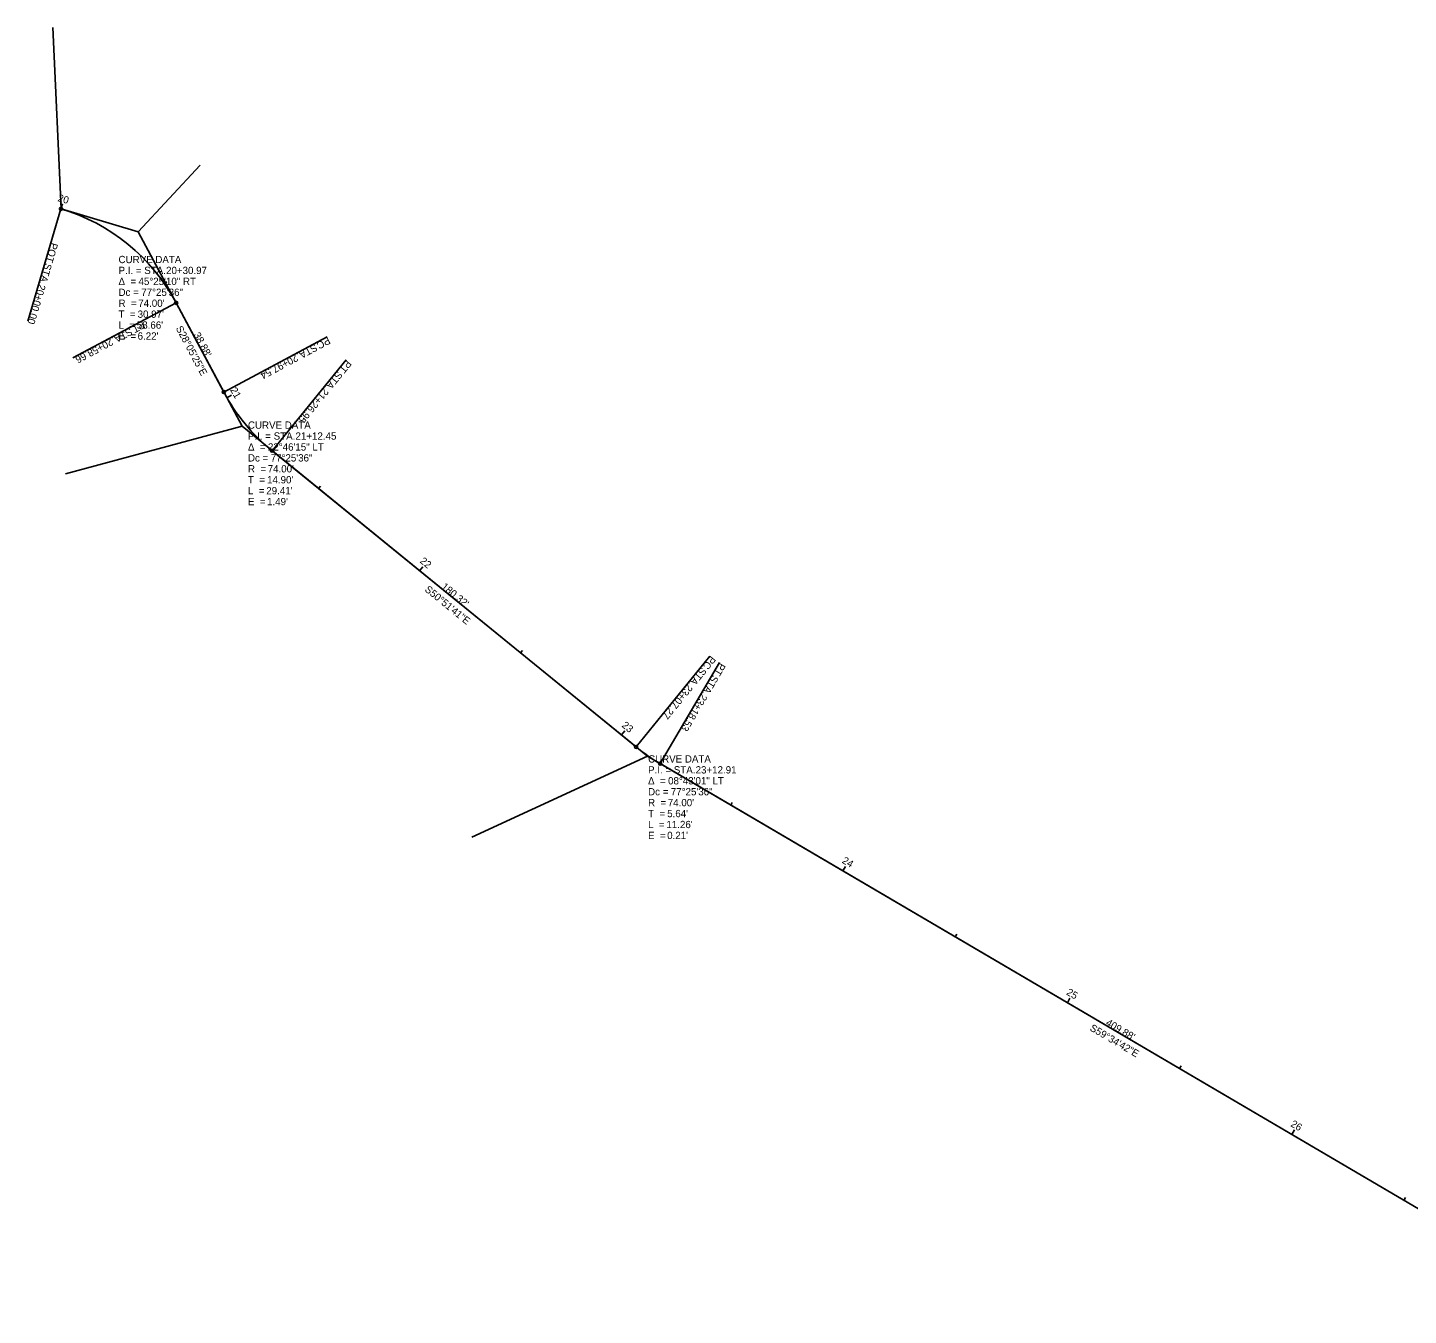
# Model space of a CAD drawing. Extents: x 1439373 to 1441384, y 421585 to 422491.
# Drawn here: x 1439373 to 1439904, y 421996 to 422491 of the extents above; entities that cross this region are included whole.
import ezdxf

# ---------------------------------------------------------------- set-up
doc = ezdxf.new("R2010")
doc.units = 0
for name, color, linetype in [('BD_X_Building', 7, 'Continuous'), ('GE_P_Alignment', 7, 'Continuous'), ('PV_X_Field_Drive', 7, 'Continuous'), ('RD_X_Gate', 7, 'Continuous'), ('RD_X_GR_Rt', 7, 'Continuous'), ('RD_X_RR_2', 7, 'Continuous'), ('VG_X_Tree_Line_Rt', 7, 'Continuous')]:
    doc.layers.add(name, color=color, linetype=linetype)

msp = doc.modelspace()

# ---------------------------------------------------------------- linework, layer by layer
at = {"layer": 'GE_P_Alignment'}
for p, q in [((1439385.86, 422421.59), (1439415.4, 422412.84)), ((1439415.4, 422412.84), (1439455.31, 422338.07)), ((1439429.98, 422385.52), (1439448.29, 422351.22)), ((1439455.31, 422338.07), (1439611.1, 422211.29)), ((1439466.87, 422328.67), (1439606.72, 422214.85)), ((1439611.1, 422211.29), (1439977.1, 421996.37)), ((1439615.96, 422208.44), (1439969.41, 422000.89))]:
    msp.add_line(p, q, dxfattribs=at)
for centre, start, end in [((1439364.7, 422350.68), 28.0904, 73.5098), ((1439364.7, 422350.68), 28.0904, 73.5098), ((1439513.57, 422386.06), 208.0904, 230.8613), ((1439513.57, 422386.06), 208.0904, 230.8613), ((1439653.43, 422272.25), 230.8613, 239.5783), ((1439653.43, 422272.25), 230.8613, 239.5783)]:
    msp.add_arc(centre, 74, start, end, dxfattribs=at)
at = {"layer": 'PV_X_Field_Drive'}
for p, q in [((1439385.7, 422421.63), (1439372.93, 422378.49)), ((1439429.98, 422385.52), (1439390.28, 422364.33)), ((1439448.29, 422351.22), (1439487.99, 422372.41)), ((1439466.87, 422328.67), (1439495.27, 422363.57)), ((1439606.72, 422214.85), (1439635.13, 422249.75)), ((1439615.96, 422208.44), (1439638.75, 422247.24))]:
    msp.add_line(p, q, dxfattribs=at)
for centre in [(1439385.7, 422421.63), (1439429.98, 422385.52), (1439448.29, 422351.22), (1439466.87, 422328.67), (1439606.72, 422214.85), (1439615.96, 422208.44)]:
    msp.add_circle(centre, 0.6, dxfattribs=at)
at = {"layer": 'RD_X_GR_Rt'}
for p, q in [((1439385.7, 422421.63), (1439386.27, 422423.55)), ((1439425.47, 422392.91), (1439426.45, 422393.59)), ((1439449.48, 422349.07), (1439451.21, 422350.07)), ((1439484.74, 422314.12), (1439485.5, 422315.05)), ((1439523.52, 422282.56), (1439524.78, 422284.11)), ((1439562.3, 422251), (1439563.06, 422251.93)), ((1439601.08, 422219.44), (1439602.35, 422220.99)), ((1439643.1, 422192.5), (1439643.71, 422193.53)), ((1439686.21, 422167.18), (1439687.23, 422168.91)), ((1439729.33, 422141.86), (1439729.94, 422142.9)), ((1439772.45, 422116.55), (1439773.46, 422118.27)), ((1439815.56, 422091.23), (1439816.17, 422092.26)), ((1439858.68, 422065.91), (1439859.69, 422067.63)), ((1439901.79, 422040.59), (1439902.4, 422041.63))]:
    msp.add_line(p, q, dxfattribs=at)
at = {"layer": 'VG_X_Tree_Line_Rt'}
for p, q in [((1439385.86, 422421.59), (1439382.54, 422491.3)), ((1439415.4, 422412.84), (1439439.24, 422438.42)), ((1439455.31, 422338.07), (1439387.49, 422319.75)), ((1439611.1, 422211.29), (1439543.67, 422180.17))]:
    msp.add_line(p, q, dxfattribs=at)

# ---------------------------------------------------------------- texts
at = {"layer": 'BD_X_Building'}
for s, rotation, p in [('S28°05\'25"E', 298.0904, (1439429.75, 422375.76)), ('S50°51\'41"E', 320.8613, (1439525.28, 422274.94)), ('S59°34\'42"E', 329.5783, (1439780.82, 422106.06))]:
    msp.add_text(s, height=2.8, rotation=rotation, dxfattribs=at).set_placement(p)
at = {"layer": 'PV_X_Field_Drive'}
for s, rotation, p in [('POT', 253.5098, (1439381.96, 422408.85)), (' STA. ', 253.5098, (1439379.92, 422401.95)), ('20+00.00', 253.5098, (1439377.24, 422392.88)), (' STA. ', 208.0904, (1439413.14, 422376.48)), ('PT', 208.0904, (1439417.03, 422378.56)), ('20+58.66', 208.0904, (1439404.8, 422372.03)), (' STA. ', 208.0904, (1439484.23, 422370.35)), ('PC', 208.0904, (1439488.27, 422372.51)), ('20+97.54', 208.0904, (1439475.89, 422365.9)), ('PT', 230.8613, (1439495.46, 422363.73)), (' STA. ', 230.8613, (1439492.67, 422360.31)), ('21+26.95', 230.8613, (1439486.71, 422352.98)), ('PC', 230.8613, (1439635.44, 422250.07)), ('PT', 239.5783, (1439638.89, 422247.4)), (' STA. ', 230.8613, (1439632.54, 422246.51)), (' STA. ', 239.5783, (1439636.66, 422243.6)), ('23+07.27', 230.8613, (1439626.58, 422239.18)), ('23+18.53', 239.5783, (1439631.87, 422235.45))]:
    msp.add_text(s, height=2.8, rotation=rotation, dxfattribs=at).set_placement(p)
at = {"layer": 'RD_X_Gate'}
for s, p in [('CURVE DATA', (1439407.84, 422400.78)), ('Δ  = ', (1439407.84, 422392.38)), ('P.I. = STA. ', (1439407.84, 422396.58)), ('45°25\'10" RT', (1439415.52, 422392.38)), ('20+30.97', (1439426.11, 422396.58)), ('Dc = ', (1439407.84, 422388.18)), ('77°25\'36"', (1439416.58, 422388.18)), ('R  = ', (1439407.84, 422383.98)), ("74.00'", (1439415.43, 422383.98)), ('T  = ', (1439407.84, 422379.78)), ("30.97'", (1439415.18, 422379.78)), ('L  = ', (1439407.84, 422375.58)), ('E  = ', (1439407.84, 422371.38)), ("58.66'", (1439414.88, 422375.58)), ("6.22'", (1439415.18, 422371.38)), ('CURVE DATA', (1439457.58, 422337.14)), ('Δ  = ', (1439457.58, 422328.74)), ('P.I. = STA. ', (1439457.58, 422332.94)), ('22°46\'15" LT', (1439465.26, 422328.74)), ('21+12.45', (1439475.85, 422332.94)), ('Dc = ', (1439457.58, 422324.54)), ('77°25\'36"', (1439466.32, 422324.54)), ('R  = ', (1439457.58, 422320.34)), ("74.00'", (1439465.16, 422320.34)), ('T  = ', (1439457.58, 422316.14)), ("29.41'", (1439464.62, 422311.94)), ("14.90'", (1439464.92, 422316.14)), ('L  = ', (1439457.58, 422311.94)), ('E  = ', (1439457.58, 422307.74)), ("1.49'", (1439464.92, 422307.74)), ('CURVE DATA', (1439611.34, 422208.84)), ('P.I. = STA. ', (1439611.34, 422204.64)), ('23+12.91', (1439629.61, 422204.64)), ('Δ  = ', (1439611.34, 422200.44)), ('Dc = ', (1439611.34, 422196.24)), ('08°43\'01" LT', (1439619.02, 422200.44)), ('77°25\'36"', (1439620.08, 422196.24)), ('R  = ', (1439611.34, 422192.04)), ("74.00'", (1439618.92, 422192.04)), ('T  = ', (1439611.34, 422187.84)), ("5.64'", (1439618.68, 422187.84)), ('L  = ', (1439611.34, 422183.64)), ('E  = ', (1439611.34, 422179.44)), ("11.26'", (1439618.38, 422183.64)), ("0.21'", (1439618.68, 422179.44))]:
    msp.add_text(s, height=2.8, dxfattribs=at).set_placement(p)
at = {"layer": 'RD_X_GR_Rt'}
for s, rotation, p in [('20', 343.5098, (1439384.28, 422424.66)), ('21', 299.9912, (1439450.63, 422352.08)), ('22', 320.8613, (1439523.42, 422285.86)), ('23', 320.8613, (1439600.99, 422222.74)), ('24', 329.5783, (1439685.62, 422170.43)), ('25', 329.5783, (1439771.83, 422119.81)), ('26', 329.5783, (1439858.01, 422069.2))]:
    msp.add_text(s, height=2.8, rotation=rotation, dxfattribs=at).set_placement(p)
at = {"layer": 'RD_X_RR_2'}
for s, rotation, p in [("38.88'", 298.0904, (1439436.55, 422373.3)), ("180.32'", 320.8613, (1439531.64, 422276.01)), ("409.88'", 329.5783, (1439786.95, 422108.08))]:
    msp.add_text(s, height=2.8, rotation=rotation, dxfattribs=at).set_placement(p)

doc.saveas('drawing.dxf')
